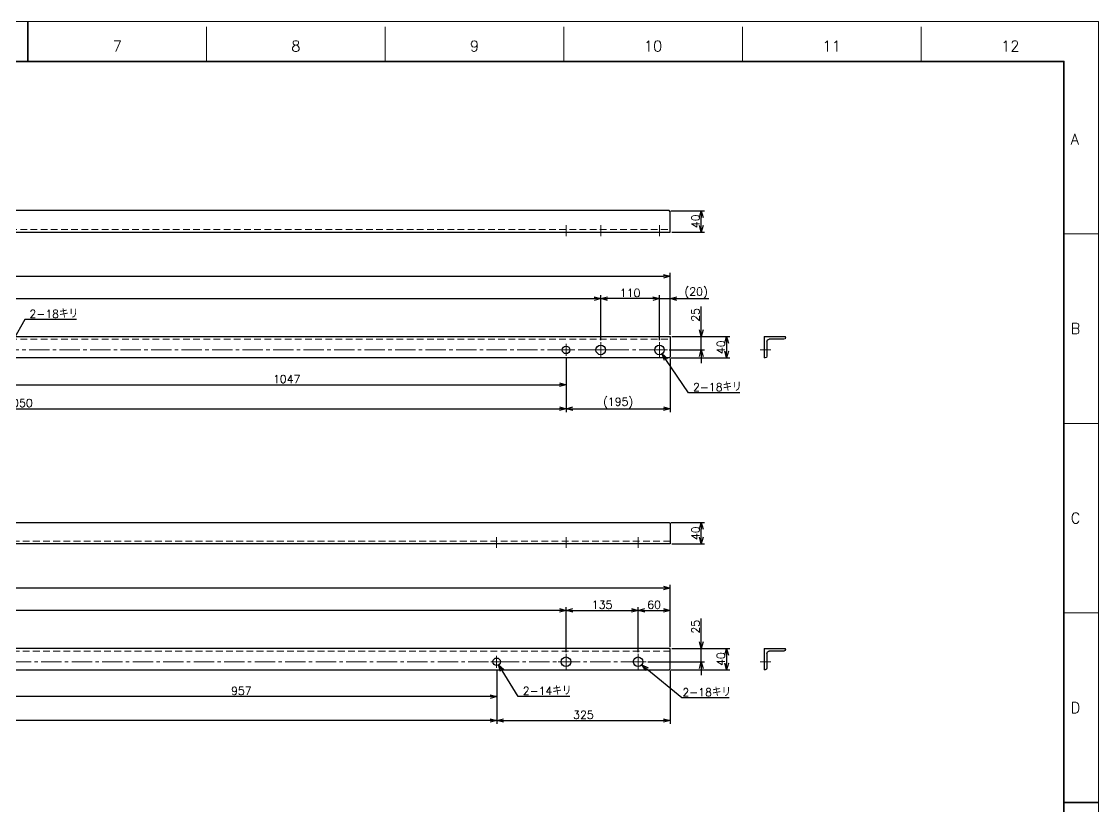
# Model space of a CAD drawing. Header units: millimetres. Extents: x 0 to 4141, y -24 to 2915.
# Drawn here: x 2123 to 4141, y 1445 to 2915 of the extents above; entities that cross this region are included whole.
import ezdxf
from ezdxf.enums import TextEntityAlignment as Align

# ---------------------------------------------------------------- set-up
doc = ezdxf.new("R2010")
doc.units = ezdxf.units.MM
doc.header["$LTSCALE"] = 2
doc.header["$PDMODE"] = 99
doc.header["$PDSIZE"] = 1
doc.linetypes.add('CENTER2', pattern=[28.575, 19.05, -3.175, 3.175, -3.175])
doc.linetypes.add('HIDDEN', pattern=[9.525, 6.35, -3.175])
for name, color, linetype, lineweight in [('04_HIDDEN', 2, 'HIDDEN', 13), ('05_CENTER', 4, 'CENTER2', 13), ('08_DIM', 3, 'Continuous', 13), ('90_FRAME', 5, 'Continuous', 35)]:
    doc.layers.add(name, color=color, linetype=linetype, lineweight=lineweight)
doc.layers.add('91_BLANK', color=5, linetype='Continuous', lineweight=0, plot=False)
doc.styles.add('KSS_TXT', font='txt.shx', dxfattribs={"bigfont": 'extfont2.shx'})
doc.dimstyles.new('KSS_DIM', dxfattribs={"dimscale": 5, "dimtxt": 3, "dimasz": 2.5, "dimexe": 1.25, "dimexo": 0.625, "dimtad": 1, "dimdsep": 46, "dimtxsty": 'KSS_TXT', "dimblk": 'OPEN30', "dimcen": 0, "dimazin": 2, "dimtfac": 0.75, "dimtmove": 0, "dimatfit": 3, "dimldrblk": 'OPEN30', "dimfxl": 1.25, "dimtolj": 1, "dimarcsym": 0})
doc.dimstyles.new('KSS_DIM$3', dxfattribs={"dimscale": 5, "dimtxt": 3, "dimasz": 2.5, "dimexe": 1.25, "dimexo": 0.625, "dimtad": 1, "dimtih": 1, "dimtoh": 1, "dimdsep": 46, "dimtxsty": 'KSS_TXT', "dimblk": 'OPEN30', "dimcen": 0, "dimazin": 2, "dimtfac": 0.75, "dimtofl": 0, "dimtmove": 0, "dimatfit": 3, "dimldrblk": 'OPEN30', "dimfxl": 1.25, "dimtolj": 1, "dimarcsym": 0})

# ---------------------------------------------------------------- blocks, each defined once
blk = doc.blocks.new('A$C30156163_1')
at = {"color": 0}
for p, q in [((0, 0), (-40, 0)), ((-40, -2), (-40, 0)), ((0, 0), (0, -40)), ((-37, -5), (-9.5, -5)), ((-5, -9.5), (-5, -37)), ((-2, -40), (0, -40))]:
    blk.add_line(p, q, dxfattribs=at)
for centre, radius, start, end in [((-37, -2), 3, 180, 270), ((-9.5, -9.5), 4.5, 0, 90), ((-2, -37), 3, 180, 270)]:
    blk.add_arc(centre, radius, start, end, dxfattribs=at)
blk = doc.blocks.new('_Open30')
at = {"color": 0, "linetype": 'ByBlock', "lineweight": -2}
for p, q in [((-1, 0.27), (0, 0)), ((0, 0), (-1, -0.27)), ((0, 0), (-1, 0))]:
    blk.add_line(p, q, dxfattribs=at)
blk = doc.blocks.new('*D165')
at = {"layer": '08_DIM', "color": 0, "lineweight": -2, "transparency": 16777216}
for p, q in [((3208.5, 2317.6), (3208.5, 2402)), ((3318.5, 2317.6), (3318.5, 2402)), ((3306, 2395.7), (3221, 2395.7))]:
    blk.add_line(p, q, dxfattribs=at)
at = {"layer": 'Defpoints', "color": 0, "transparency": 16777216}
for p in [(3208.5, 2395.7), (3208.5, 2314.4), (3318.5, 2314.4)]:
    blk.add_point(p, dxfattribs=at)
at = {"layer": '08_DIM', "color": 0, "lineweight": -2, "transparency": 16777216, "xscale": 12.5, "yscale": 12.5, "zscale": 12.5, "rotation": 180}
blk.add_blockref('_Open30', (3208.5, 2395.7), dxfattribs=at)
at = {"layer": '08_DIM', "color": 0, "lineweight": -2, "transparency": 16777216, "xscale": 12.5, "yscale": 12.5, "zscale": 12.5}
blk.add_blockref('_Open30', (3318.5, 2395.7), dxfattribs=at)
at = {"layer": '08_DIM', "color": 0, "transparency": 16777216, "insert": (3263.5, 2406.4), "char_height": 15, "attachment_point": 5, "style": 'KSS_TXT'}
blk.add_mtext('\\A1;110', dxfattribs=at)
blk = doc.blocks.new('*D170')
at = {"layer": '08_DIM', "color": 0, "lineweight": -2, "transparency": 16777216}
for p, q in [((1093.5, 2285.3), (1093.5, 2183.3)), ((3143.5, 2285.3), (3143.5, 2183.3)), ((1106, 2189.6), (3131, 2189.6))]:
    blk.add_line(p, q, dxfattribs=at)
at = {"layer": 'Defpoints', "color": 0, "transparency": 16777216}
for p in [(1093.5, 2288.5), (3143.5, 2288.5), (3143.5, 2189.6)]:
    blk.add_point(p, dxfattribs=at)
at = {"layer": '08_DIM', "color": 0, "lineweight": -2, "transparency": 16777216, "xscale": 12.5, "yscale": 12.5, "zscale": 12.5, "rotation": 180}
blk.add_blockref('_Open30', (1093.5, 2189.6), dxfattribs=at)
at = {"layer": '08_DIM', "color": 0, "lineweight": -2, "transparency": 16777216, "xscale": 12.5, "yscale": 12.5, "zscale": 12.5}
blk.add_blockref('_Open30', (3143.5, 2189.6), dxfattribs=at)
at = {"layer": '08_DIM', "color": 0, "transparency": 16777216, "insert": (2118.5, 2200.2), "char_height": 15, "attachment_point": 5, "style": 'KSS_TXT'}
blk.add_mtext('\\A1;2050', dxfattribs=at)
blk = doc.blocks.new('*D172')
at = {"layer": '08_DIM', "color": 0, "lineweight": -2, "transparency": 16777216}
for p, q in [((2096.5, 2281.7), (2096.5, 2228.2)), ((3143.5, 2285.3), (3143.5, 2228.2)), ((2109, 2234.4), (3131, 2234.4))]:
    blk.add_line(p, q, dxfattribs=at)
at = {"layer": 'Defpoints', "color": 0, "transparency": 16777216}
for p in [(2096.5, 2284.8), (3143.5, 2288.5), (3143.5, 2234.4)]:
    blk.add_point(p, dxfattribs=at)
at = {"layer": '08_DIM', "color": 0, "lineweight": -2, "transparency": 16777216, "xscale": 12.5, "yscale": 12.5, "zscale": 12.5, "rotation": 180}
blk.add_blockref('_Open30', (2096.5, 2234.4), dxfattribs=at)
at = {"layer": '08_DIM', "color": 0, "lineweight": -2, "transparency": 16777216, "xscale": 12.5, "yscale": 12.5, "zscale": 12.5}
blk.add_blockref('_Open30', (3143.5, 2234.4), dxfattribs=at)
at = {"layer": '08_DIM', "color": 0, "transparency": 16777216, "insert": (2620, 2245.1), "char_height": 15, "attachment_point": 5, "style": 'KSS_TXT'}
blk.add_mtext('\\A1;1047', dxfattribs=at)
blk = doc.blocks.new('*D173')
at = {"layer": '08_DIM', "color": 0, "lineweight": -2, "transparency": 16777216}
for p, q in [((3143.5, 2285.3), (3143.5, 2183.3)), ((3338.5, 2283.5), (3338.5, 2183.3)), ((3156, 2189.6), (3326, 2189.6))]:
    blk.add_line(p, q, dxfattribs=at)
at = {"layer": 'Defpoints', "color": 0, "transparency": 16777216}
for p in [(3143.5, 2288.5), (3338.5, 2286.6), (3338.5, 2189.6)]:
    blk.add_point(p, dxfattribs=at)
at = {"layer": '08_DIM', "color": 0, "lineweight": -2, "transparency": 16777216, "xscale": 12.5, "yscale": 12.5, "zscale": 12.5, "rotation": 180}
blk.add_blockref('_Open30', (3143.5, 2189.6), dxfattribs=at)
at = {"layer": '08_DIM', "color": 0, "lineweight": -2, "transparency": 16777216, "xscale": 12.5, "yscale": 12.5, "zscale": 12.5}
blk.add_blockref('_Open30', (3338.5, 2189.6), dxfattribs=at)
at = {"layer": '08_DIM', "color": 0, "transparency": 16777216, "insert": (3241, 2200.2), "char_height": 15, "attachment_point": 5, "style": 'KSS_TXT'}
blk.add_mtext('\\A1;(195)', dxfattribs=at)
blk = doc.blocks.new('*D174')
at = {"layer": '08_DIM', "color": 0, "lineweight": -2, "transparency": 16777216}
for p, q in [((768.5, 2327.8), (768.5, 2443.8)), ((3338.5, 2327.8), (3338.5, 2443.8)), ((781, 2437.5), (3326, 2437.5))]:
    blk.add_line(p, q, dxfattribs=at)
at = {"layer": 'Defpoints', "color": 0, "transparency": 16777216}
for p in [(3338.5, 2437.5), (768.5, 2324.6), (3338.5, 2324.6)]:
    blk.add_point(p, dxfattribs=at)
at = {"layer": '08_DIM', "color": 0, "lineweight": -2, "transparency": 16777216, "xscale": 12.5, "yscale": 12.5, "zscale": 12.5, "rotation": 180}
blk.add_blockref('_Open30', (768.5, 2437.5), dxfattribs=at)
at = {"layer": '08_DIM', "color": 0, "lineweight": -2, "transparency": 16777216, "xscale": 12.5, "yscale": 12.5, "zscale": 12.5}
blk.add_blockref('_Open30', (3338.5, 2437.5), dxfattribs=at)
at = {"layer": '08_DIM', "color": 0, "transparency": 16777216, "insert": (2053.5, 2448.2), "char_height": 15, "attachment_point": 5, "style": 'KSS_TXT'}
blk.add_mtext('\\A1;2570', dxfattribs=at)
blk = doc.blocks.new('*D175')
at = {"layer": '08_DIM', "color": 0, "lineweight": -2, "transparency": 16777216}
for p, q in [((3396.8, 2337.1), (3396.8, 2380.9)), ((3341.6, 2324.6), (3403, 2324.6)), ((3396.8, 2299.6), (3396.8, 2324.6)), ((3336.4, 2299.6), (3403, 2299.6)), ((3396.8, 2287.1), (3396.8, 2274.6))]:
    blk.add_line(p, q, dxfattribs=at)
at = {"layer": 'Defpoints', "color": 0, "transparency": 16777216}
for p in [(3338.5, 2324.6), (3396.8, 2324.6), (3333.3, 2299.6)]:
    blk.add_point(p, dxfattribs=at)
at = {"layer": '08_DIM', "color": 0, "lineweight": -2, "transparency": 16777216, "xscale": 12.5, "yscale": 12.5, "zscale": 12.5}
for p, rotation in [((3396.8, 2324.6), 270), ((3396.8, 2299.6), 90)]:
    blk.add_blockref('_Open30', p, dxfattribs=dict(at, rotation=rotation))
at = {"layer": '08_DIM', "color": 0, "transparency": 16777216, "insert": (3386.1, 2365.3), "char_height": 15, "attachment_point": 5, "rotation": 90, "style": 'KSS_TXT'}
blk.add_mtext('\\A1;25', dxfattribs=at)
blk = doc.blocks.new('*D176')
at = {"layer": '08_DIM', "color": 0, "lineweight": -2, "transparency": 16777216}
for p, q in [((3341.6, 2324.6), (3450.5, 2324.6)), ((3444.2, 2312.1), (3444.2, 2297.1)), ((3339.6, 2284.6), (3450.5, 2284.6))]:
    blk.add_line(p, q, dxfattribs=at)
at = {"layer": 'Defpoints', "color": 0, "transparency": 16777216}
for p in [(3338.5, 2324.6), (3336.5, 2284.6), (3444.2, 2284.6)]:
    blk.add_point(p, dxfattribs=at)
at = {"layer": '08_DIM', "color": 0, "lineweight": -2, "transparency": 16777216, "xscale": 12.5, "yscale": 12.5, "zscale": 12.5}
for p, rotation in [((3444.2, 2324.6), 90), ((3444.2, 2284.6), 270)]:
    blk.add_blockref('_Open30', p, dxfattribs=dict(at, rotation=rotation))
at = {"layer": '08_DIM', "color": 0, "transparency": 16777216, "insert": (3433.6, 2304.6), "char_height": 15, "attachment_point": 5, "rotation": 90, "style": 'KSS_TXT'}
blk.add_mtext('\\A1;40', dxfattribs=at)
blk = doc.blocks.new('*D177')
at = {"layer": '08_DIM', "color": 0, "lineweight": -2, "transparency": 16777216}
for p, q in [((3339.6, 2560.4), (3403, 2560.4)), ((3396.8, 2532.9), (3396.8, 2547.9)), ((3341.6, 2520.4), (3403, 2520.4))]:
    blk.add_line(p, q, dxfattribs=at)
at = {"layer": 'Defpoints', "color": 0, "transparency": 16777216}
for p in [(3336.5, 2560.4), (3396.8, 2560.4), (3338.5, 2520.4)]:
    blk.add_point(p, dxfattribs=at)
at = {"layer": '08_DIM', "color": 0, "lineweight": -2, "transparency": 16777216, "xscale": 12.5, "yscale": 12.5, "zscale": 12.5}
for p, rotation in [((3396.8, 2560.4), 90), ((3396.8, 2520.4), 270)]:
    blk.add_blockref('_Open30', p, dxfattribs=dict(at, rotation=rotation))
at = {"layer": '08_DIM', "color": 0, "transparency": 16777216, "insert": (3386.1, 2540.4), "char_height": 15, "attachment_point": 5, "rotation": 90, "style": 'KSS_TXT'}
blk.add_mtext('\\A1;40', dxfattribs=at)
blk = doc.blocks.new('*D178')
at = {"layer": '08_DIM', "color": 0, "lineweight": -2, "transparency": 16777216}
for p, q in [((963.5, 2317.6), (963.5, 2402)), ((3208.5, 2317.6), (3208.5, 2402)), ((976, 2395.7), (3196, 2395.7))]:
    blk.add_line(p, q, dxfattribs=at)
at = {"layer": 'Defpoints', "color": 0, "transparency": 16777216}
for p in [(3208.5, 2395.7), (963.5, 2314.4), (3208.5, 2314.4)]:
    blk.add_point(p, dxfattribs=at)
at = {"layer": '08_DIM', "color": 0, "lineweight": -2, "transparency": 16777216, "xscale": 12.5, "yscale": 12.5, "zscale": 12.5, "rotation": 180}
blk.add_blockref('_Open30', (963.5, 2395.7), dxfattribs=at)
at = {"layer": '08_DIM', "color": 0, "lineweight": -2, "transparency": 16777216, "xscale": 12.5, "yscale": 12.5, "zscale": 12.5}
blk.add_blockref('_Open30', (3208.5, 2395.7), dxfattribs=at)
at = {"layer": '08_DIM', "color": 0, "transparency": 16777216, "insert": (2086, 2406.4), "char_height": 15, "attachment_point": 5, "style": 'KSS_TXT'}
blk.add_mtext('\\A1;2245', dxfattribs=at)
blk = doc.blocks.new('*D179')
at = {"layer": '08_DIM', "color": 0, "lineweight": -2, "transparency": 16777216}
for p, q in [((3318.5, 2317.6), (3318.5, 2402)), ((3338.5, 2327.8), (3338.5, 2402)), ((3306, 2395.7), (3293.5, 2395.7)), ((3318.5, 2395.7), (3338.5, 2395.7)), ((3351, 2395.7), (3411, 2395.7))]:
    blk.add_line(p, q, dxfattribs=at)
at = {"layer": 'Defpoints', "color": 0, "transparency": 16777216}
for p in [(3338.5, 2395.7), (3338.5, 2324.6), (3318.5, 2314.4)]:
    blk.add_point(p, dxfattribs=at)
at = {"layer": '08_DIM', "color": 0, "lineweight": -2, "transparency": 16777216, "xscale": 12.5, "yscale": 12.5, "zscale": 12.5}
blk.add_blockref('_Open30', (3318.5, 2395.7), dxfattribs=at)
at = {"layer": '08_DIM', "color": 0, "lineweight": -2, "transparency": 16777216, "xscale": 12.5, "yscale": 12.5, "zscale": 12.5, "rotation": 180}
blk.add_blockref('_Open30', (3338.5, 2395.7), dxfattribs=at)
at = {"layer": '08_DIM', "color": 0, "transparency": 16777216, "insert": (3387.2, 2406.4), "char_height": 15, "attachment_point": 5, "style": 'KSS_TXT'}
blk.add_mtext('\\A1;(20)', dxfattribs=at)
blk = doc.blocks.new('*D182')
at = {"layer": '08_DIM', "color": 0, "lineweight": -2, "transparency": 16777216}
for p, q in [((2129.7, 2356.5), (2107.3, 2318.2)), ((2226.1, 2356.5), (2129.7, 2356.5))]:
    blk.add_line(p, q, dxfattribs=at)
at = {"layer": 'Defpoints', "color": 0, "transparency": 16777216}
for p in [(2101, 2307.4), (2091.9, 2291.9)]:
    blk.add_point(p, dxfattribs=at)
at = {"layer": '08_DIM', "color": 0, "lineweight": -2, "transparency": 16777216, "xscale": 12.5, "yscale": 12.5, "zscale": 12.5, "rotation": 239.6590220058296}
blk.add_blockref('_Open30', (2101, 2307.4), dxfattribs=at)
at = {"layer": '08_DIM', "color": 0, "transparency": 16777216, "insert": (2183.8, 2367.1), "char_height": 15, "attachment_point": 5, "style": 'KSS_TXT'}
blk.add_mtext('\\A1;2-18キリ', dxfattribs=at)
blk = doc.blocks.new('*D183')
at = {"layer": '08_DIM', "color": 0, "lineweight": -2, "transparency": 16777216}
for p, q in [((3372.9, 2219.4), (3330.5, 2281.8)), ((3469.3, 2219.4), (3372.9, 2219.4))]:
    blk.add_line(p, q, dxfattribs=at)
at = {"layer": 'Defpoints', "color": 0, "transparency": 16777216}
for p in [(3313.4, 2307.1), (3323.5, 2292.2)]:
    blk.add_point(p, dxfattribs=at)
at = {"layer": '08_DIM', "color": 0, "lineweight": -2, "transparency": 16777216, "xscale": 12.5, "yscale": 12.5, "zscale": 12.5, "rotation": 124.1640752199255}
blk.add_blockref('_Open30', (3323.5, 2292.2), dxfattribs=at)
at = {"layer": '08_DIM', "color": 0, "transparency": 16777216, "insert": (3427, 2230), "char_height": 15, "attachment_point": 5, "style": 'KSS_TXT'}
blk.add_mtext('\\A1;2-18キリ', dxfattribs=at)
blk = doc.blocks.new('*D189')
at = {"layer": '08_DIM', "color": 0, "lineweight": -2, "transparency": 16777216}
for p, q in [((3143.5, 1733.5), (3143.5, 1818)), ((3278.5, 1733.5), (3278.5, 1818)), ((3156, 1811.7), (3266, 1811.7))]:
    blk.add_line(p, q, dxfattribs=at)
at = {"layer": 'Defpoints', "color": 0, "transparency": 16777216}
for p in [(3278.5, 1811.7), (3143.5, 1730.4), (3278.5, 1730.4)]:
    blk.add_point(p, dxfattribs=at)
at = {"layer": '08_DIM', "color": 0, "lineweight": -2, "transparency": 16777216, "xscale": 12.5, "yscale": 12.5, "zscale": 12.5, "rotation": 180}
blk.add_blockref('_Open30', (3143.5, 1811.7), dxfattribs=at)
at = {"layer": '08_DIM', "color": 0, "lineweight": -2, "transparency": 16777216, "xscale": 12.5, "yscale": 12.5, "zscale": 12.5}
blk.add_blockref('_Open30', (3278.5, 1811.7), dxfattribs=at)
at = {"layer": '08_DIM', "color": 0, "transparency": 16777216, "insert": (3211, 1822.3), "char_height": 15, "attachment_point": 5, "style": 'KSS_TXT'}
blk.add_mtext('\\A1;135', dxfattribs=at)
blk = doc.blocks.new('*D190')
at = {"layer": '08_DIM', "color": 0, "lineweight": -2, "transparency": 16777216}
for p, q in [((3278.5, 1733.5), (3278.5, 1818)), ((3338.5, 1743.7), (3338.5, 1818)), ((3291, 1811.7), (3326, 1811.7))]:
    blk.add_line(p, q, dxfattribs=at)
at = {"layer": 'Defpoints', "color": 0, "transparency": 16777216}
for p in [(3338.5, 1811.7), (3338.5, 1740.6), (3278.5, 1730.4)]:
    blk.add_point(p, dxfattribs=at)
at = {"layer": '08_DIM', "color": 0, "lineweight": -2, "transparency": 16777216, "xscale": 12.5, "yscale": 12.5, "zscale": 12.5, "rotation": 180}
blk.add_blockref('_Open30', (3278.5, 1811.7), dxfattribs=at)
at = {"layer": '08_DIM', "color": 0, "lineweight": -2, "transparency": 16777216, "xscale": 12.5, "yscale": 12.5, "zscale": 12.5}
blk.add_blockref('_Open30', (3338.5, 1811.7), dxfattribs=at)
at = {"layer": '08_DIM', "color": 0, "transparency": 16777216, "insert": (3308.5, 1822.3), "char_height": 15, "attachment_point": 5, "style": 'KSS_TXT'}
blk.add_mtext('\\A1;60', dxfattribs=at)
blk = doc.blocks.new('*D191')
at = {"layer": '08_DIM', "color": 0, "lineweight": -2, "transparency": 16777216}
for p, q in [((3013.5, 1701.3), (3013.5, 1599.3)), ((3338.5, 1699.5), (3338.5, 1599.3)), ((3026, 1605.6), (3326, 1605.6))]:
    blk.add_line(p, q, dxfattribs=at)
at = {"layer": 'Defpoints', "color": 0, "transparency": 16777216}
for p in [(3013.5, 1704.4), (3338.5, 1702.6), (3338.5, 1605.6)]:
    blk.add_point(p, dxfattribs=at)
at = {"layer": '08_DIM', "color": 0, "lineweight": -2, "transparency": 16777216, "xscale": 12.5, "yscale": 12.5, "zscale": 12.5, "rotation": 180}
blk.add_blockref('_Open30', (3013.5, 1605.6), dxfattribs=at)
at = {"layer": '08_DIM', "color": 0, "lineweight": -2, "transparency": 16777216, "xscale": 12.5, "yscale": 12.5, "zscale": 12.5}
blk.add_blockref('_Open30', (3338.5, 1605.6), dxfattribs=at)
at = {"layer": '08_DIM', "color": 0, "transparency": 16777216, "insert": (3176, 1616.2), "char_height": 15, "attachment_point": 5, "style": 'KSS_TXT'}
blk.add_mtext('\\A1;325', dxfattribs=at)
blk = doc.blocks.new('*D192')
at = {"layer": '08_DIM', "color": 0, "lineweight": -2, "transparency": 16777216}
for p, q in [((2056.5, 1697.7), (2056.5, 1644.2)), ((3013.5, 1701.3), (3013.5, 1644.2)), ((3001, 1650.4), (2069, 1650.4))]:
    blk.add_line(p, q, dxfattribs=at)
at = {"layer": 'Defpoints', "color": 0, "transparency": 16777216}
for p in [(2056.5, 1700.8), (3013.5, 1704.4), (2056.5, 1650.4)]:
    blk.add_point(p, dxfattribs=at)
at = {"layer": '08_DIM', "color": 0, "lineweight": -2, "transparency": 16777216, "xscale": 12.5, "yscale": 12.5, "zscale": 12.5, "rotation": 180}
blk.add_blockref('_Open30', (2056.5, 1650.4), dxfattribs=at)
at = {"layer": '08_DIM', "color": 0, "lineweight": -2, "transparency": 16777216, "xscale": 12.5, "yscale": 12.5, "zscale": 12.5}
blk.add_blockref('_Open30', (3013.5, 1650.4), dxfattribs=at)
at = {"layer": '08_DIM', "color": 0, "transparency": 16777216, "insert": (2535, 1661.1), "char_height": 15, "attachment_point": 5, "style": 'KSS_TXT'}
blk.add_mtext('\\A1;957', dxfattribs=at)
blk = doc.blocks.new('*D193')
at = {"layer": '08_DIM', "color": 0, "lineweight": -2, "transparency": 16777216}
for p, q in [((963.5, 1701.3), (963.5, 1599.3)), ((3013.5, 1701.3), (3013.5, 1599.3)), ((3001, 1605.6), (976, 1605.6))]:
    blk.add_line(p, q, dxfattribs=at)
at = {"layer": 'Defpoints', "color": 0, "transparency": 16777216}
for p in [(963.5, 1704.4), (3013.5, 1704.4), (963.5, 1605.6)]:
    blk.add_point(p, dxfattribs=at)
at = {"layer": '08_DIM', "color": 0, "lineweight": -2, "transparency": 16777216, "xscale": 12.5, "yscale": 12.5, "zscale": 12.5, "rotation": 180}
blk.add_blockref('_Open30', (963.5, 1605.6), dxfattribs=at)
at = {"layer": '08_DIM', "color": 0, "lineweight": -2, "transparency": 16777216, "xscale": 12.5, "yscale": 12.5, "zscale": 12.5}
blk.add_blockref('_Open30', (3013.5, 1605.6), dxfattribs=at)
at = {"layer": '08_DIM', "color": 0, "transparency": 16777216, "insert": (1988.5, 1616.2), "char_height": 15, "attachment_point": 5, "style": 'KSS_TXT'}
blk.add_mtext('\\A1;2050', dxfattribs=at)
blk = doc.blocks.new('*D197')
at = {"layer": '08_DIM', "color": 0, "lineweight": -2, "transparency": 16777216}
for p, q in [((768.5, 1743.7), (768.5, 1859.8)), ((3338.5, 1743.7), (3338.5, 1859.8)), ((3326, 1853.5), (781, 1853.5))]:
    blk.add_line(p, q, dxfattribs=at)
at = {"layer": 'Defpoints', "color": 0, "transparency": 16777216}
for p in [(768.5, 1853.5), (768.5, 1740.6), (3338.5, 1740.6)]:
    blk.add_point(p, dxfattribs=at)
at = {"layer": '08_DIM', "color": 0, "lineweight": -2, "transparency": 16777216, "xscale": 12.5, "yscale": 12.5, "zscale": 12.5, "rotation": 180}
blk.add_blockref('_Open30', (768.5, 1853.5), dxfattribs=at)
at = {"layer": '08_DIM', "color": 0, "lineweight": -2, "transparency": 16777216, "xscale": 12.5, "yscale": 12.5, "zscale": 12.5}
blk.add_blockref('_Open30', (3338.5, 1853.5), dxfattribs=at)
at = {"layer": '08_DIM', "color": 0, "transparency": 16777216, "insert": (2053.5, 1864.2), "char_height": 15, "attachment_point": 5, "style": 'KSS_TXT'}
blk.add_mtext('\\A1;2570', dxfattribs=at)
blk = doc.blocks.new('*D198')
at = {"layer": '08_DIM', "color": 0, "lineweight": -2, "transparency": 16777216}
for p, q in [((3396.8, 1753.1), (3396.8, 1796.9)), ((3341.6, 1740.6), (3403, 1740.6)), ((3396.8, 1715.6), (3396.8, 1740.6)), ((3296.4, 1715.6), (3403, 1715.6)), ((3396.8, 1703.1), (3396.8, 1690.6))]:
    blk.add_line(p, q, dxfattribs=at)
at = {"layer": 'Defpoints', "color": 0, "transparency": 16777216}
for p in [(3338.5, 1740.6), (3396.8, 1740.6), (3293.3, 1715.6)]:
    blk.add_point(p, dxfattribs=at)
at = {"layer": '08_DIM', "color": 0, "lineweight": -2, "transparency": 16777216, "xscale": 12.5, "yscale": 12.5, "zscale": 12.5}
for p, rotation in [((3396.8, 1740.6), 270), ((3396.8, 1715.6), 90)]:
    blk.add_blockref('_Open30', p, dxfattribs=dict(at, rotation=rotation))
at = {"layer": '08_DIM', "color": 0, "transparency": 16777216, "insert": (3386.1, 1781.2), "char_height": 15, "attachment_point": 5, "rotation": 90, "style": 'KSS_TXT'}
blk.add_mtext('\\A1;25', dxfattribs=at)
blk = doc.blocks.new('*D199')
at = {"layer": '08_DIM', "color": 0, "lineweight": -2, "transparency": 16777216}
for p, q in [((3341.6, 1740.6), (3450.5, 1740.6)), ((3444.2, 1728.1), (3444.2, 1713.1)), ((3339.6, 1700.6), (3450.5, 1700.6))]:
    blk.add_line(p, q, dxfattribs=at)
at = {"layer": 'Defpoints', "color": 0, "transparency": 16777216}
for p in [(3338.5, 1740.6), (3336.5, 1700.6), (3444.2, 1700.6)]:
    blk.add_point(p, dxfattribs=at)
at = {"layer": '08_DIM', "color": 0, "lineweight": -2, "transparency": 16777216, "xscale": 12.5, "yscale": 12.5, "zscale": 12.5}
for p, rotation in [((3444.2, 1740.6), 90), ((3444.2, 1700.6), 270)]:
    blk.add_blockref('_Open30', p, dxfattribs=dict(at, rotation=rotation))
at = {"layer": '08_DIM', "color": 0, "transparency": 16777216, "insert": (3433.6, 1720.6), "char_height": 15, "attachment_point": 5, "rotation": 90, "style": 'KSS_TXT'}
blk.add_mtext('\\A1;40', dxfattribs=at)
blk = doc.blocks.new('*D200')
at = {"layer": '08_DIM', "color": 0, "lineweight": -2, "transparency": 16777216}
for p, q in [((3339.6, 1976.4), (3403, 1976.4)), ((3396.8, 1948.9), (3396.8, 1963.9)), ((3341.6, 1936.4), (3403, 1936.4))]:
    blk.add_line(p, q, dxfattribs=at)
at = {"layer": 'Defpoints', "color": 0, "transparency": 16777216}
for p in [(3336.5, 1976.4), (3396.8, 1976.4), (3338.5, 1936.4)]:
    blk.add_point(p, dxfattribs=at)
at = {"layer": '08_DIM', "color": 0, "lineweight": -2, "transparency": 16777216, "xscale": 12.5, "yscale": 12.5, "zscale": 12.5}
for p, rotation in [((3396.8, 1976.4), 90), ((3396.8, 1936.4), 270)]:
    blk.add_blockref('_Open30', p, dxfattribs=dict(at, rotation=rotation))
at = {"layer": '08_DIM', "color": 0, "transparency": 16777216, "insert": (3386.1, 1956.4), "char_height": 15, "attachment_point": 5, "rotation": 90, "style": 'KSS_TXT'}
blk.add_mtext('\\A1;40', dxfattribs=at)
blk = doc.blocks.new('*D201')
at = {"layer": '08_DIM', "color": 0, "lineweight": -2, "transparency": 16777216}
for p, q in [((898.5, 1733.5), (898.5, 1818)), ((3143.5, 1733.5), (3143.5, 1818)), ((3131, 1811.7), (911, 1811.7))]:
    blk.add_line(p, q, dxfattribs=at)
at = {"layer": 'Defpoints', "color": 0, "transparency": 16777216}
for p in [(898.5, 1811.7), (898.5, 1730.4), (3143.5, 1730.4)]:
    blk.add_point(p, dxfattribs=at)
at = {"layer": '08_DIM', "color": 0, "lineweight": -2, "transparency": 16777216, "xscale": 12.5, "yscale": 12.5, "zscale": 12.5, "rotation": 180}
blk.add_blockref('_Open30', (898.5, 1811.7), dxfattribs=at)
at = {"layer": '08_DIM', "color": 0, "lineweight": -2, "transparency": 16777216, "xscale": 12.5, "yscale": 12.5, "zscale": 12.5}
blk.add_blockref('_Open30', (3143.5, 1811.7), dxfattribs=at)
at = {"layer": '08_DIM', "color": 0, "transparency": 16777216, "insert": (2021, 1822.3), "char_height": 15, "attachment_point": 5, "style": 'KSS_TXT'}
blk.add_mtext('\\A1;2245', dxfattribs=at)
blk = doc.blocks.new('*D184')
at = {"layer": '08_DIM', "color": 0, "lineweight": -2, "transparency": 16777216}
for p, q in [((3360.4, 1647.8), (3295, 1701.9)), ((3449.3, 1647.8), (3360.4, 1647.8))]:
    blk.add_line(p, q, dxfattribs=at)
at = {"layer": 'Defpoints', "color": 0, "transparency": 16777216}
for p in [(3271.5, 1721.4), (3285.4, 1709.9)]:
    blk.add_point(p, dxfattribs=at)
at = {"layer": '08_DIM', "color": 0, "lineweight": -2, "transparency": 16777216, "xscale": 12.5, "yscale": 12.5, "zscale": 12.5, "rotation": 140.3892908146042}
blk.add_blockref('_Open30', (3285.4, 1709.9), dxfattribs=at)
at = {"layer": '08_DIM', "color": 0, "transparency": 16777216, "insert": (3407, 1658.4), "char_height": 15, "attachment_point": 5, "style": 'KSS_TXT'}
blk.add_mtext('\\A1;2-18キリ', dxfattribs=at)
blk = doc.blocks.new('*D185')
at = {"layer": '08_DIM', "color": 0, "lineweight": -2, "transparency": 16777216}
for p, q in [((3054, 1650.5), (3023.8, 1699.1)), ((3150.3, 1650.5), (3054, 1650.5))]:
    blk.add_line(p, q, dxfattribs=at)
at = {"layer": 'Defpoints', "color": 0, "transparency": 16777216}
for p in [(3009.8, 1721.6), (3017.2, 1709.7)]:
    blk.add_point(p, dxfattribs=at)
at = {"layer": '08_DIM', "color": 0, "lineweight": -2, "transparency": 16777216, "xscale": 12.5, "yscale": 12.5, "zscale": 12.5, "rotation": 121.8782853256714}
blk.add_blockref('_Open30', (3017.2, 1709.7), dxfattribs=at)
at = {"layer": '08_DIM', "color": 0, "transparency": 16777216, "insert": (3108.1, 1661.1), "char_height": 15, "attachment_point": 5, "style": 'KSS_TXT'}
blk.add_mtext('\\A1;2-14キリ', dxfattribs=at)

msp = doc.modelspace()

# ---------------------------------------------------------------- linework, layer by layer
at = {"color": 0}
for points in [[(768.454, 2520.425), (3338.454, 2520.425), (3338.454, 2558.425), (3336.454, 2560.425), (770.454, 2560.425), (768.454, 2558.425)], [(768.454, 2324.636), (3338.454, 2324.636), (3338.454, 2286.636), (3336.454, 2284.636), (770.454, 2284.636), (768.454, 2286.636)], [(3338.454, 1936.4), (768.454, 1936.4), (768.454, 1974.4), (770.454, 1976.4), (3336.454, 1976.4), (3338.454, 1974.4)], [(3338.454, 1740.612), (768.454, 1740.612), (768.454, 1702.612), (770.454, 1700.612), (3336.454, 1700.612), (3338.454, 1702.612)]]:
    msp.add_lwpolyline(points, close=True, dxfattribs=at)
for centre, radius in [((3143.454, 2299.636), 7), ((3208.454, 2299.636), 9), ((3318.454, 2299.636), 9), ((3013.454, 1715.612), 7), ((3143.454, 1715.612), 9), ((3278.454, 1715.612), 9)]:
    msp.add_circle(centre, radius, dxfattribs=at)
at = {"layer": '04_HIDDEN'}
for p, q in [((768.454, 2525.425), (3338.454, 2525.425)), ((768.454, 2319.636), (3338.454, 2319.636)), ((3338.454, 1941.4), (768.454, 1941.4)), ((3338.454, 1735.612), (768.454, 1735.612))]:
    msp.add_line(p, q, dxfattribs=at)
at = {"layer": '05_CENTER'}
for p, q in [((3143.454, 2512.89), (3143.454, 2533.024)), ((3208.454, 2512.89), (3208.454, 2533.024)), ((3318.454, 2512.89), (3318.454, 2533.024)), ((3143.454, 2288.45), (3143.454, 2310.822)), ((3208.454, 2284.823), (3208.454, 2314.449)), ((3318.454, 2284.823), (3318.454, 2314.449)), ((3318.454, 2299.636), (828.454, 2299.636)), ((3132.268, 2299.636), (3154.64, 2299.636)), ((3193.641, 2299.636), (3223.267, 2299.636)), ((3303.641, 2299.636), (3333.267, 2299.636)), ((3507.271, 2299.636), (3527.405, 2299.636)), ((3013.454, 1928.866), (3013.454, 1948.999)), ((3143.454, 1928.866), (3143.454, 1948.999)), ((3278.454, 1928.866), (3278.454, 1948.999)), ((788.454, 1715.612), (3278.454, 1715.612)), ((3002.268, 1715.612), (3024.64, 1715.612)), ((3013.454, 1704.426), (3013.454, 1726.798)), ((3128.641, 1715.612), (3158.267, 1715.612)), ((3143.454, 1700.799), (3143.454, 1730.425)), ((3263.641, 1715.612), (3293.267, 1715.612)), ((3278.454, 1700.799), (3278.454, 1730.425)), ((3507.271, 1715.612), (3527.405, 1715.612))]:
    msp.add_line(p, q, dxfattribs=at)
at = {"layer": '90_FRAME'}
for p, q in [((2135.212, 2914.599), (2135.212, 2839.789)), ((4141.004, 1452.155), (4076.195, 1452.155))]:
    msp.add_line(p, q, dxfattribs=at)
at = {"layer": '90_FRAME', "color": 4, "lineweight": 13}
for p, q in [((2469.879, 2839.789), (2469.879, 2904.599)), ((2804.546, 2839.789), (2804.546, 2904.599)), ((3139.213, 2839.789), (3139.213, 2904.599)), ((3473.88, 2839.789), (3473.88, 2904.599)), ((3808.547, 2839.789), (3808.547, 2904.599)), ((4141.004, 2517.113), (4076.195, 2517.113)), ((4141.004, 2162.127), (4076.195, 2162.127)), ((4141.004, 1807.141), (4076.195, 1807.141))]:
    msp.add_line(p, q, dxfattribs=at)
at = {"layer": '90_FRAME'}
msp.add_lwpolyline([(194.23, 64.52), (4076.195, 64.52), (4076.195, 2839.789), (194.23, 2839.789)], close=True, dxfattribs=at)
at = {"layer": '91_BLANK'}
msp.add_lwpolyline([(0, 0), (4141.004, 0), (4141.004, 2914.599), (0, 2914.599)], close=True, dxfattribs=at)

# ---------------------------------------------------------------- block references
at = {"extrusion": (0, 0, -1), "zscale": -1}
for p in [(-3514.806, 2324.636), (-3514.806, 1740.612)]:
    msp.add_blockref('A$C30156163_1', p, dxfattribs=at)

# ---------------------------------------------------------------- texts
at = {"layer": '90_FRAME', "color": 0, "lineweight": 13, "style": 'KSS_TXT'}
for s, p in [('7', (2302.546, 2852.698)), ('8', (2637.213, 2852.698)), ('9', (2971.88, 2852.698)), ('10', (3306.547, 2852.698)), ('11', (3641.214, 2852.698)), ('12', (3975.881, 2852.698))]:
    msp.add_text(s, height=20, dxfattribs=at).set_placement(p, align=Align.BOTTOM_CENTER)
for s, p in [('A', (4089.078, 2694.606)), ('B', (4089.078, 2339.62)), ('C', (4089.078, 1984.634)), ('D', (4089.078, 1629.648))]:
    msp.add_text(s, height=20, dxfattribs=at).set_placement(p, align=Align.MIDDLE_LEFT)

# ---------------------------------------------------------------- dimensions: what is measured, and where the dimension line sits
at = {"layer": '08_DIM'}
for base, p1, p2, angle, picture, middle in [((3396.758, 2560.425), (3338.454, 2520.425), (3336.454, 2560.425), 90, '*D177', (3386.133, 2540.425)), ((3208.454, 2395.734), (963.454, 2314.449), (3208.454, 2314.449), 180, '*D178', (2085.954, 2406.369)), ((3208.454, 2395.734), (3318.454, 2314.449), (3208.454, 2314.449), 180, '*D165', (3263.454, 2406.359)), ((3396.758, 2324.636), (3333.267, 2299.636), (3338.454, 2324.636), 90, '*D175', (3386.122, 2365.261)), ((3444.236, 2284.636), (3338.454, 2324.636), (3336.454, 2284.636), 90, '*D176', (3433.611, 2304.636)), ((3396.758, 1976.4), (3338.454, 1936.4), (3336.454, 1976.4), 90, '*D200', (3386.133, 1956.4)), ((768.454, 1853.517), (3338.454, 1740.612), (768.454, 1740.612), 180, '*D197', (2053.454, 1864.153)), ((3278.454, 1811.709), (3143.454, 1730.425), (3278.454, 1730.425), 180, '*D189', (3210.954, 1822.345)), ((3338.454, 1811.709), (3278.454, 1730.425), (3338.454, 1740.612), 180, '*D190', (3308.454, 1822.334)), ((3396.758, 1740.612), (3293.267, 1715.612), (3338.454, 1740.612), 90, '*D198', (3386.122, 1781.237)), ((3444.236, 1700.612), (3338.454, 1740.612), (3336.454, 1700.612), 90, '*D199', (3433.611, 1720.612)), ((963.454, 1605.552), (3013.454, 1704.426), (963.454, 1704.426), 180, '*D193', (1988.454, 1616.187)), ((2056.454, 1650.425), (3013.454, 1704.426), (2056.454, 1700.799), 180, '*D192', (2534.954, 1661.06)), ((3338.454, 1605.552), (3013.454, 1704.426), (3338.454, 1702.612), 180, '*D191', (3175.954, 1616.187))]:
    dim = msp.add_linear_dim(base=base, p1=p1, p2=p2, angle=angle, dimstyle='KSS_DIM', override={"dimarcsym": 1}, dxfattribs=at)
    dim.commit()
    dim.dimension.update_dxf_attribs({"geometry": picture, "text_midpoint": middle})
for base, p1, p2, picture, middle in [((3338.454, 2437.542), (768.454, 2324.636), (3338.454, 2324.636), '*D174', (2053.454, 2448.177)), ((3143.454, 2189.576), (1093.454, 2288.45), (3143.454, 2288.45), '*D170', (2118.454, 2200.212)), ((3143.454, 2234.449), (2096.454, 2284.823), (3143.454, 2288.45), '*D172', (2619.954, 2245.074)), ((898.454, 1811.709), (3143.454, 1730.425), (898.454, 1730.425), '*D201', (2020.954, 1822.345))]:
    dim = msp.add_linear_dim(base=base, p1=p1, p2=p2, dimstyle='KSS_DIM', override={"dimarcsym": 1}, dxfattribs=at)
    dim.commit()
    dim.dimension.update_dxf_attribs({"geometry": picture, "text_midpoint": middle})
dim = msp.add_linear_dim(base=(3338.454, 2395.734), p1=(3318.454, 2314.449), p2=(3338.454, 2324.636), angle=180, text='(<>)', dimstyle='KSS_DIM', override={"dimarcsym": 1}, dxfattribs=at)
dim.commit()
dim.dimension.update_dxf_attribs({"geometry": '*D179', "text_midpoint": (3387.204, 2406.359)})
for p1, p2, picture, middle in [((2091.908, 2291.869), (2101, 2307.404), '*D182', (2183.843, 2356.468)), ((3313.4, 2307.083), (3323.508, 2292.189), '*D183', (3427.031, 2219.404)), ((3009.757, 1721.556), (3017.151, 1709.668), '*D185', (3108.093, 1650.469)), ((3271.521, 1721.35), (3285.388, 1709.874), '*D184', (3407.006, 1647.81))]:
    dim = msp.add_diameter_dim_2p(p1=p1, p2=p2, text='2-<>キリ', dimstyle='KSS_DIM$3', override={"dimpost": '<>', "dimtix": 1, "dimarcsym": 1}, dxfattribs=at)
    dim.commit()
    dim.dimension.update_dxf_attribs({"geometry": picture, "text_midpoint": middle, "dimtype": 163})
dim = msp.add_linear_dim(base=(3338.454, 2189.576), p1=(3143.454, 2288.45), p2=(3338.454, 2286.636), text='(<>)', dimstyle='KSS_DIM', override={"dimarcsym": 1}, dxfattribs=at)
dim.commit()
dim.dimension.update_dxf_attribs({"geometry": '*D173', "text_midpoint": (3240.954, 2200.212)})

doc.saveas('drawing.dxf')
